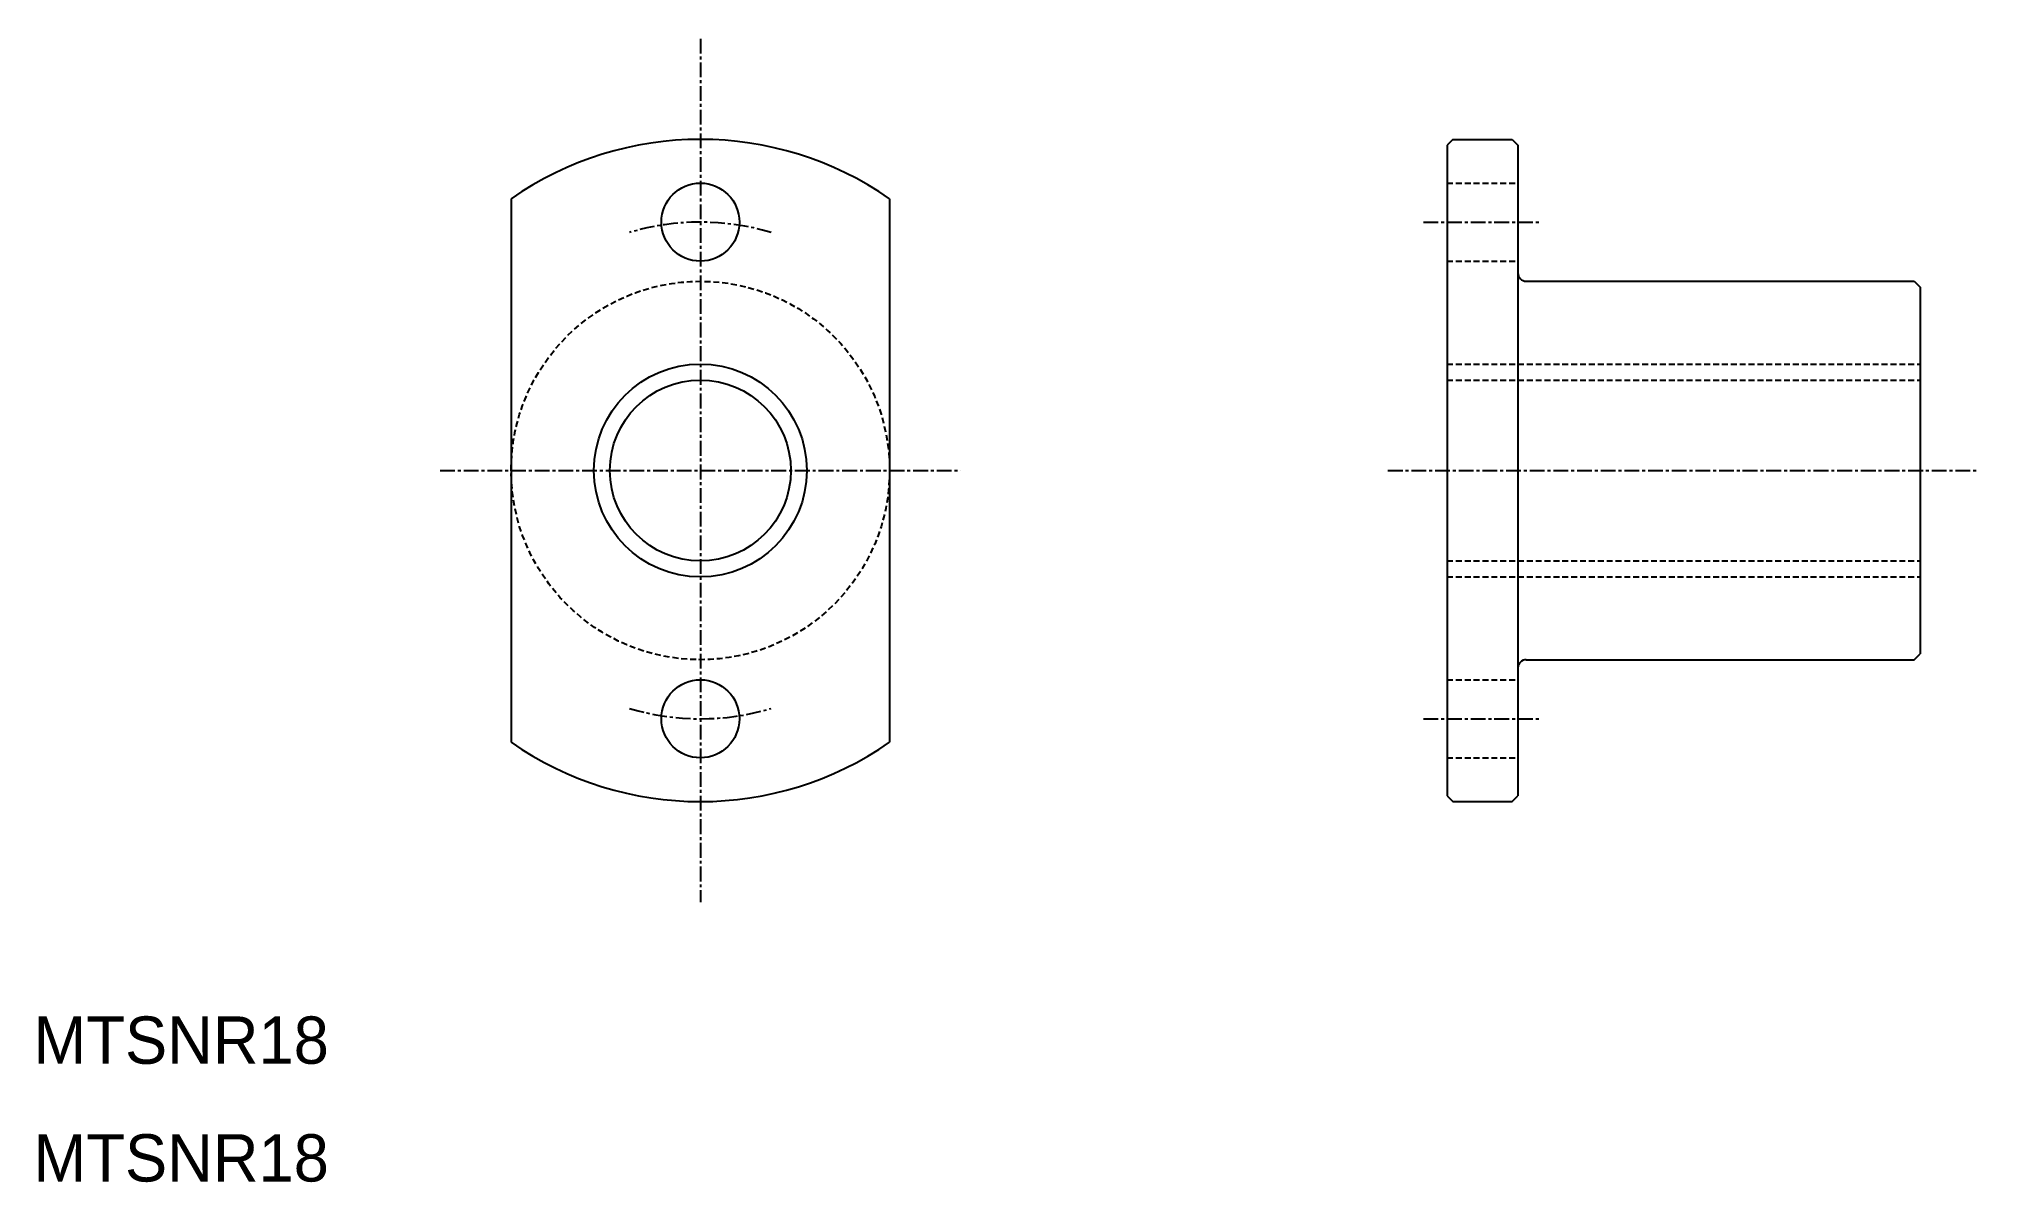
# Model space of a CAD drawing. Extents: x 51 to 215, y 88 to 184.
import ezdxf

# ---------------------------------------------------------------- set-up
doc = ezdxf.new("R2010")
doc.units = 0
doc.linetypes.add('CENTER', pattern=[2, 1.25, -0.25, 0.25, -0.25])
doc.linetypes.add('DASHED', pattern=[0.75, 0.5, -0.25])
doc.layers.get('0').update_dxf_attribs({"linetype": 'CONTINUOUS'})
doc.layers.add('CENTER', color=1, linetype='CENTER')

msp = doc.modelspace()

# ---------------------------------------------------------------- linework, layer by layer
at = {"color": 7, "linetype": 'CONTINUOUS'}
for p, q in [((170.47, 175.81), (169.97, 175.31)), ((170.47, 175.81), (175.47, 175.81)), ((175.47, 175.81), (175.97, 175.31)), ((169.97, 175.31), (169.97, 120.31)), ((175.97, 175.31), (175.97, 120.31)), ((90.83, 170.79), (90.83, 124.84)), ((122.83, 170.79), (122.83, 124.84)), ((176.67, 163.81), (209.47, 163.81)), ((209.47, 163.81), (209.97, 163.31)), ((209.97, 163.31), (209.97, 132.31)), ((169.97, 161.81), (169.97, 161.81)), ((169.97, 147.81), (169.97, 147.81)), ((176.67, 131.81), (209.47, 131.81)), ((209.47, 131.81), (209.97, 132.31)), ((169.97, 120.31), (170.47, 119.81)), ((170.47, 119.81), (175.47, 119.81)), ((175.47, 119.81), (175.97, 120.31))]:
    msp.add_line(p, q, dxfattribs=at)
at = {"color": 3, "linetype": 'DASHED'}
for p, q in [((169.97, 172.11), (175.97, 172.11)), ((169.97, 165.51), (175.97, 165.51)), ((169.97, 156.81), (209.97, 156.81)), ((169.97, 155.46), (209.97, 155.46)), ((169.97, 140.16), (209.97, 140.16)), ((169.97, 138.81), (209.97, 138.81)), ((169.97, 130.11), (175.97, 130.11)), ((169.97, 123.51), (175.97, 123.51))]:
    msp.add_line(p, q, dxfattribs=at)
at = {"color": 7, "linetype": 'CONTINUOUS'}
for centre, radius in [((106.83, 168.81), 3.3), ((106.83, 147.81), 7.65), ((106.83, 126.81), 3.3)]:
    msp.add_circle(centre, radius, dxfattribs=at)
at = {"color": 3, "linetype": 'DASHED'}
msp.add_circle((106.83, 147.81), 16, dxfattribs=at)
at = {"color": 3, "linetype": 'CONTINUOUS'}
msp.add_circle((106.83, 147.81), 9, dxfattribs=at)
at = {"color": 7, "linetype": 'CONTINUOUS'}
for centre, radius, start, end in [((106.83, 147.81), 28, 55.1501, 124.8499), ((176.67, 164.51), 0.7, 180, 270), ((176.67, 131.11), 0.7, 90, 180), ((106.83, 147.81), 28, 235.1501, 304.8499)]:
    msp.add_arc(centre, radius, start, end, dxfattribs=at)
at = {"layer": 'CENTER', "color": 1, "linetype": 'CENTER'}
for p, q in [((106.83, 184.31), (106.83, 111.31)), ((167.97, 168.81), (177.97, 168.81)), ((84.83, 147.81), (128.83, 147.81)), ((164.97, 147.81), (214.97, 147.81)), ((167.97, 126.81), (177.97, 126.81))]:
    msp.add_line(p, q, dxfattribs=at)
for start, end in [(73.3985, 106.6015), (253.3985, 286.6015)]:
    msp.add_arc((106.83, 147.81), 21, start, end, dxfattribs=at)

# ---------------------------------------------------------------- texts
at = {"color": 7, "linetype": 'CONTINUOUS'}
for p in [(50.45, 97.64), (50.45, 87.68)]:
    msp.add_text('MTSNR18', height=4, dxfattribs=at).set_placement(p)

doc.saveas('drawing.dxf')
